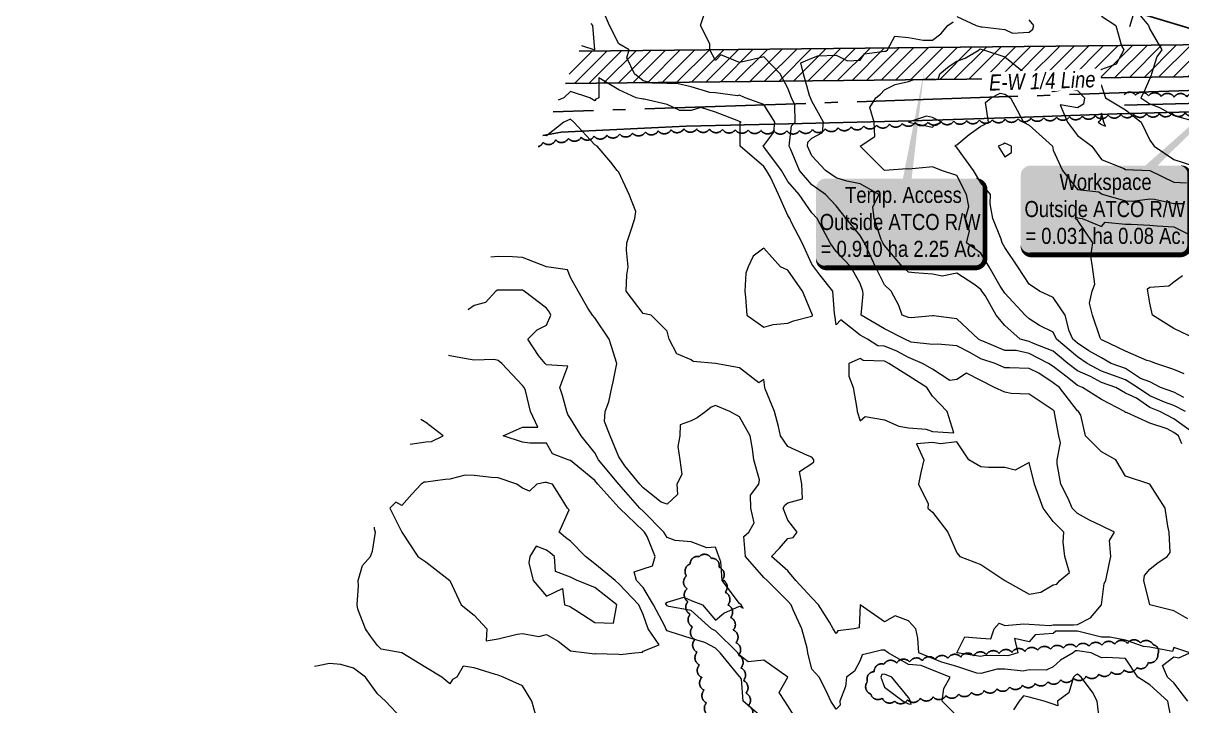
# Model space of a CAD drawing. Extents: x 634962 to 644935, y 5969185 to 5972988.
# Drawn here: x 643869.5 to 644229.5, y 5971328.7 to 5971540.8 of the extents above; entities that cross this region are included whole.
import ezdxf

# ---------------------------------------------------------------- set-up
doc = ezdxf.new("R2010")
doc.units = 0
doc.header["$LTSCALE"] = 5
doc.header["$PDSIZE"] = 0.5
doc.linetypes.add('0', pattern=[1, 1, 0])
doc.linetypes.add('foc-QUARTERLINE', pattern=[33, 25, -3, 2, -3])
doc.layers.get('Defpoints').update_dxf_attribs({"color": 9})
for name, color, linetype in [('AS-FENCE-DASH', 48, 'foc-FENCE-DASH'), ('C-RW', 13, 'Continuous'), ('L-QSEC', 8, 'foc-QUARTERLINE'), ('P-TEMP-ATCO PIPELINES-H_1', 71, 'Continuous'), ('P-TEMP-ATCO PIPELINES-T_1', 104, 'Continuous'), ('P-TEMP-ATCO PIPELINES_1', 104, 'Continuous'), ('P-TEMP-BLOCKS', 250, 'Continuous'), ('T-BUSH', 110, '0')]:
    doc.layers.add(name, color=color, linetype=linetype)
doc.layers.add('C-RW-T', color=13, linetype='Continuous', lineweight=9)
doc.layers.add('C-TOPO-MAJR', color=7, linetype='Continuous', lineweight=15, true_color=0xd3aa5f)
doc.layers.add('C-TOPO-MINR', color=7, linetype='Continuous', lineweight=13, true_color=0xe9d5af)
doc.styles.add('4.5', font='ARIALN.TTF', dxfattribs={"height": 4.5})
doc.styles.add('80', font='ARIALN.TTF', dxfattribs={"height": 10})
doc.styles.add('80L', font='ARIALN.TTF', dxfattribs={"height": 10})
doc.styles.add('foc-LtypeFont', font='ARIALN.TTF', dxfattribs={"height": 7.35})
doc.linetypes.add('foc-FENCE-DASH', pattern='A,0.5,-0.5,1,-0.5,1,-0.5,1,-0.5,1,-0.5,["X",foc-LtypeFont,S=0.2,R=0,X=-0.625,Y=-0.75],-0.5', length=7.5)
doc.dimstyles.new('Compass 2 500', dxfattribs={"dimscale": 2.5, "dimtxt": 4.5, "dimasz": 2, "dimexe": 0.2, "dimexo": 0.0625, "dimgap": 0.5, "dimtad": 0, "dimtih": 1, "dimtoh": 1, "dimzin": 0, "dimdsep": 46, "dimtxsty": '4.5', "dimcen": 0.1, "dimse1": 1, "dimse2": 1, "dimclrd": 256, "dimclrt": 256, "dimaunit": 1, "dimadec": 4, "dimazin": 0, "dimtfac": 0.06, "dimtofl": 0, "dimtmove": 0, "dimatfit": 1, "dimfxl": 0.2, "dimtolj": 1, "dimtzin": 0, "dimlwd": -1, "dimarcsym": 0})

# ---------------------------------------------------------------- blocks, each defined once
blk = doc.blocks.new('*D459')
at = {"layer": 'C-RW-T', "transparency": 16777216}
for p, q in [((644221.97, 5971568.59), (644224.95, 5971578.48)), ((644224.95, 5971578.48), (644229.95, 5971578.48)), ((644214.7, 5971544.43), (644213.26, 5971539.64))]:
    blk.add_line(p, q, dxfattribs=at)
for points in [[(644221.17, 5971568.83), (644222.77, 5971568.35), (644220.53, 5971563.8)], [(644213.91, 5971544.67), (644215.5, 5971544.19), (644216.14, 5971549.22)]]:
    blk.add_solid(points, dxfattribs=at)
at = {"layer": 'Defpoints', "color": 0, "transparency": 16777216}
for p in [(643873.88, 5971668.08), (643869.49, 5971653.49), (644220.53, 5971563.8)]:
    blk.add_point(p, dxfattribs=at)
at = {"layer": 'C-RW-T', "transparency": 16777216, "insert": (644247.66, 5971578.48), "char_height": 4.5, "attachment_point": 5, "style": '4.5', "bg_fill": 3, "box_fill_scale": 1.1, "bg_fill_color": 256, "bg_fill_true_color": 13158600, "bg_fill_transparency": 0}
blk.add_mtext('\\A1;ATCO\\P15.24 P/L R/W\\PPlan 3494 NY', dxfattribs=at)
blk = doc.blocks.new('*U669')
h = blk.add_hatch(color=255)
edge = h.paths.add_edge_path()
edge.add_line((-46.5, -28.5), (46.5, -28.5))
edge.add_arc((46.5, -22.5), 6, 270, 360)
edge.add_line((52.5, -22.5), (52.5, 21))
edge.add_arc((46.5, 21), 6, 0, 90)
edge.add_line((46.5, 27), (-46.5, 27))
edge.add_arc((-46.5, 21), 6, 90, 180)
edge.add_line((-52.5, 21), (-52.5, -22.5))
edge.add_arc((-46.5, -22.5), 6, 180, 270)
at = {"color": 104, "flags": 128}
blk.add_lwpolyline([(95.44, 89.45, 0, 7.5, 0), (0, 0, 0, 0, 0)], format="xyseb", dxfattribs=at)
blk.add_lwpolyline([(-46.5, -28.5, 3, 3, 0), (46.5, -28.5, 3, 3, 0.414214), (52.5, -22.5, 3, 3, 0), (52.5, 21, 3, 0, 0.414214), (46.5, 27, 0, 0, 0), (-46.5, 27, 0, 0, 0.414214), (-52.5, 21, 0, 0, 0), (-52.5, -22.5, 0, 3, 0.414214)], format="xyseb", close=True, dxfattribs=at)
at = {"color": 104, "style": '80'}
blk.add_attdef('ENTER_TEXT_001', (-26.85, -4.92), '', height=10, dxfattribs=at)
blk = doc.blocks.new('*U837')
h = blk.add_hatch(color=255)
edge = h.paths.add_edge_path()
edge.add_line((-46.5, -28.5), (46.5, -28.5))
edge.add_arc((46.5, -22.5), 6, 270, 360)
edge.add_line((52.5, -22.5), (52.5, 21))
edge.add_arc((46.5, 21), 6, 0, 90)
edge.add_line((46.5, 27), (-46.5, 27))
edge.add_arc((-46.5, 21), 6, 90, 180)
edge.add_line((-52.5, 21), (-52.5, -22.5))
edge.add_arc((-46.5, -22.5), 6, 180, 270)
at = {"color": 104, "flags": 128}
blk.add_lwpolyline([(14.73, 94.4, 0, 7.5, 0), (0, 0, 0, 0, 0)], format="xyseb", dxfattribs=at)
blk.add_lwpolyline([(-46.5, -28.5, 3, 3, 0), (46.5, -28.5, 3, 3, 0.414214), (52.5, -22.5, 3, 3, 0), (52.5, 21, 3, 0, 0.414214), (46.5, 27, 0, 0, 0), (-46.5, 27, 0, 0, 0.414214), (-52.5, 21, 0, 0, 0), (-52.5, -22.5, 0, 3, 0.414214)], format="xyseb", close=True, dxfattribs=at)
at = {"color": 104, "style": '80'}
blk.add_attdef('ENTER_TEXT_001', (-26.85, -4.92), '', height=10, dxfattribs=at)

msp = doc.modelspace()

# ---------------------------------------------------------------- hatches: boundary and pattern name
at = {"layer": 'P-TEMP-ATCO PIPELINES-H_1'}
h = msp.add_hatch(dxfattribs=at)
h.set_pattern_fill('ANSI31', color=256, scale=0.999744)
h.set_pattern_definition([(45, (-1201.1034, 5845.673), (-2.2444885755, 2.2444885755), [])])
h.paths.add_polyline_path([(644249.066, 5971524.299), (644239.748, 5971534.2), (644042.292, 5971532.144), (644037.975, 5971522.101)])

# ---------------------------------------------------------------- linework, layer by layer
at = {"layer": 'AS-FENCE-DASH', "ltscale": 0.5, "flags": 128}
for points in [[(644335.359, 5971518.173), (644323.684, 5971517.708), (644305.162, 5971518.514), (644289.184, 5971517.413), (644274.908, 5971517.039), (644267.641, 5971516.903), (644256.371, 5971516.509), (644244.168, 5971516.198), (644231.444, 5971515.876), (644211.673, 5971515.321)], [(644031.011, 5971505.903), (644036.617, 5971506.904), (644075.507, 5971508.853), (644107.276, 5971509.518), (644145.606, 5971510.488), (644177.78, 5971511.443), (644209.418, 5971512.675), (644240.169, 5971513.47), (644269.455, 5971514.388), (644275.423, 5971514.406), (644294.34, 5971515.006), (644310.213, 5971515.637)]]:
    msp.add_lwpolyline(points, dxfattribs=at)
at = {"layer": 'C-RW', "flags": 128}
msp.add_lwpolyline([(644068.698, 5971593.569), (644285.947, 5971528.218), (644289.919, 5971531.944), (644342.159, 5971476.434), (644360.315, 5971493.508), (644370.577, 5971482.575), (644341.514, 5971455.241), (644274.507, 5971526.441), (644066.711, 5971588.948)], dxfattribs=at)
at = {"layer": 'C-TOPO-MAJR', "lineweight": 15, "flags": 128}
for points, elevation in [([(644230.94, 5971551.18), (644227.062, 5971552.246), (644222.375, 5971555.058), (644219.563, 5971556.789), (644217.064, 5971557.558), (644212.065, 5971558.203), (644209.688, 5971557.436), (644207.827, 5971555.058), (644212.065, 5971549.324), (644213.065, 5971547.56), (644217.062, 5971542.564), (644219.135, 5971540.062), (644219.563, 5971538.908), (644223.313, 5971532.564), (644221.792, 5971530.335), (644220.1, 5971525.066), (644220.018, 5971524.611), (644219.563, 5971523.566), (644217.745, 5971519.386), (644216.837, 5971517.568), (644219.563, 5971515.75), (644222.563, 5971514.568), (644227.062, 5971512.162), (644234.56, 5971510.07)], 707.819), ([(644229.56, 5971410.096), (644228.532, 5971412.595), (644227.062, 5971413.651), (644224.92, 5971414.737), (644219.563, 5971416.556), (644212.324, 5971419.834), (644212.065, 5971419.843), (644211.739, 5971420.093), (644204.567, 5971423.842), (644198.676, 5971427.591), (644197.069, 5971428.263), (644193.856, 5971430.804), (644189.571, 5971434.089), (644188.071, 5971435.089), (644182.073, 5971438.127), (644178.074, 5971439.088), (644174.575, 5971439.145), (644167.702, 5971441.962), (644167.077, 5971442.163), (644166.351, 5971442.587), (644159.579, 5971448.95), (644152.34, 5971449.827), (644152.081, 5971449.858), (644145.415, 5971449.253), (644144.583, 5971449.336), (644142.584, 5971450.085), (644141.584, 5971453.084), (644139.227, 5971457.583), (644137.085, 5971459.458), (644134.33, 5971465.082), (644132.086, 5971470.08), (644130.885, 5971472.58), (644129.587, 5971474.829), (644125.213, 5971480.078), (644122.088, 5971484.095), (644118.839, 5971487.576), (644114.59, 5971490.611), (644110.685, 5971495.074), (644107.896, 5971501.768), (644107.517, 5971502.572), (644108.236, 5971508.926), (644109.42, 5971510.07), (644109.235, 5971515.426), (644108.269, 5971517.568), (644107.092, 5971520.568), (644104.725, 5971525.066), (644099.594, 5971530.335), (644095.356, 5971529.304), (644092.096, 5971528.618), (644086.228, 5971530.934), (644084.598, 5971529.156), (644082.894, 5971532.564), (644082.813, 5971534.349), (644079.956, 5971540.062), (644081.117, 5971543.544)], 707.819), ([(644234.024, 5971442.587), (644227.062, 5971445.949), (644220.397, 5971450.085), (644219.563, 5971453.834), (644218.986, 5971457.583), (644218.849, 5971458.298), (644219.563, 5971458.738), (644225.453, 5971459.192), (644227.062, 5971460.397), (644229.738, 5971462.405)], 705.819), ([(644110.955, 5971322.618), (644107.092, 5971328.688), (644106.184, 5971330.116), (644104.367, 5971332.842), (644107.092, 5971337.614), (644099.594, 5971342.862), (644094.822, 5971342.387), (644092.096, 5971344.446), (644091.551, 5971345.112), (644084.598, 5971351.941), (644083.389, 5971352.61), (644077.1, 5971358.344), (644070.138, 5971359.572), (644069.602, 5971359.724), (644069.399, 5971360.108), (644069.084, 5971360.626), (644069.602, 5971360.859), (644074.792, 5971362.416), (644077.1, 5971361.413), (644080.628, 5971360.108), (644084.598, 5971355.287), (644087.194, 5971357.512), (644092.096, 5971359.691), (644093.168, 5971359.036), (644092.565, 5971360.108), (644092.096, 5971360.503), (644086.698, 5971367.607), (644086.228, 5971373.475), (644085.701, 5971375.105), (644084.598, 5971377.988), (644081.921, 5971377.782), (644077.1, 5971379.668), (644072.101, 5971380.103), (644069.602, 5971381.012), (644068.552, 5971382.603), (644062.104, 5971389.183), (644061.147, 5971390.101), (644054.606, 5971397.599), (644048.274, 5971405.097), (644047.108, 5971407.284), (644042.859, 5971412.595), (644039.61, 5971418.011), (644038.695, 5971419.179), (644038.401, 5971420.093), (644037.11, 5971425.092), (644036.248, 5971427.591), (644038.776, 5971434.255), (644032.112, 5971434.648), (644031.717, 5971435.089), (644029.612, 5971437.589), (644026.281, 5971442.587), (644029.195, 5971445.504), (644032.112, 5971446.962), (644033.5, 5971450.085), (644033.049, 5971451.023), (644032.112, 5971452.29), (644025.191, 5971457.583), (644024.613, 5971457.818), (644024.371, 5971457.826), (644017.115, 5971457.826), (644016.881, 5971457.818), (644016.365, 5971457.583), (644013.17, 5971454.031), (644009.617, 5971453.084), (644007.887, 5971451.816), (644007.714, 5971451.707)], 709.818)]:
    msp.add_lwpolyline(points, dxfattribs=dict(at, elevation=elevation))
at = {"layer": 'C-TOPO-MAJR', "lineweight": 15, "elevation": 709.818, "flags": 128}
msp.add_lwpolyline([(644145.208, 5971330.116), (644144.583, 5971331.271), (644139.428, 5971337.614), (644137.085, 5971338.551), (644136.32, 5971338.379), (644136.043, 5971337.614), (644137.085, 5971334.491), (644142.915, 5971330.116), (644144.583, 5971329.282), (644145.465, 5971329.233), (644145.208, 5971330.116)], close=True, dxfattribs=at)
at = {"layer": 'C-TOPO-MINR', "lineweight": 13, "flags": 128}
for points, elevation in [([(644231.403, 5971355.767), (644227.062, 5971358.234), (644219.565, 5971360.108), (644219.563, 5971360.111), (644217.689, 5971367.607), (644217.973, 5971369.197), (644219.563, 5971371.106), (644221.785, 5971372.883), (644225.016, 5971375.105), (644225.877, 5971376.289), (644225.561, 5971382.603), (644225.187, 5971384.478), (644224.3, 5971390.101), (644219.566, 5971397.596), (644219.565, 5971397.599), (644219.563, 5971397.6), (644219.554, 5971397.608), (644212.065, 5971400.094), (644209.066, 5971405.097), (644204.567, 5971407.597), (644199.569, 5971412.595), (644198.138, 5971419.024), (644197.463, 5971420.093), (644197.069, 5971420.307), (644191.527, 5971427.591), (644189.571, 5971429.091), (644185.072, 5971432.09), (644182.073, 5971433.511), (644175.993, 5971433.671), (644174.575, 5971433.708), (644171.488, 5971435.089), (644167.077, 5971436.504), (644163.668, 5971438.498), (644159.579, 5971440.543), (644153.58, 5971441.088), (644152.081, 5971441.009), (644145.465, 5971441.705), (644144.583, 5971442.07), (644144.249, 5971442.254), (644143.429, 5971442.587), (644137.085, 5971445.822), (644129.836, 5971450.085), (644130.495, 5971456.675), (644130.376, 5971457.583), (644129.587, 5971459.891), (644126.652, 5971465.082), (644122.088, 5971469.853), (644120.214, 5971472.58), (644118.089, 5971476.579), (644116.23, 5971480.078), (644114.59, 5971481.827), (644110.579, 5971487.576), (644107.092, 5971491.628), (644105.131, 5971495.074), (644099.594, 5971502.419), (644099.416, 5971502.572), (644099.416, 5971502.75), (644099.594, 5971502.839), (644102.758, 5971506.907), (644103.085, 5971510.07), (644099.594, 5971515.541), (644093.826, 5971517.568), (644092.096, 5971518.468), (644091.488, 5971518.176), (644084.598, 5971519.137), (644082.868, 5971519.298), (644077.1, 5971521.049), (644072.567, 5971522.101), (644069.602, 5971522.101), (644064.961, 5971522.209), (644062.104, 5971522.845), (644059.496, 5971525.066), (644057.105, 5971530.065), (644057.762, 5971532.564), (644054.606, 5971534.382), (644051.677, 5971540.062), (644049.54, 5971545.128)], 708.218), ([(644159.579, 5971542.919), (644165.577, 5971540.062), (644167.077, 5971539.714), (644167.518, 5971539.621), (644174.575, 5971538.879), (644176.942, 5971537.696), (644182.073, 5971537.979), (644183.176, 5971538.959), (644183.573, 5971540.062), (644182.073, 5971541.848)], 707.419), ([(644204.567, 5971542.946), (644208.978, 5971540.062), (644210.816, 5971533.814), (644211.466, 5971532.564), (644209.106, 5971528.026), (644204.567, 5971526.406), (644203.606, 5971526.028), (644201.441, 5971525.066), (644204.567, 5971521.317), (644205.777, 5971517.568), (644212.065, 5971513.89), (644216.885, 5971510.07), (644219.563, 5971504.447), (644220.952, 5971502.572), (644227.062, 5971498.448), (644233.171, 5971496.463)], 707.419), ([(644043.022, 5971533.842), (644047.107, 5971532.565), (644046.481, 5971540.062), (644045.982, 5971540.728)], 708.618), ([(644234.413, 5971412.595), (644227.062, 5971417.875), (644222.688, 5971420.093), (644219.563, 5971421.432), (644215.398, 5971424.258), (644212.065, 5971425.827), (644209.066, 5971427.591), (644204.567, 5971429.161), (644201.106, 5971431.052), (644197.069, 5971432.739), (644194.098, 5971435.089), (644189.571, 5971438.838), (644183.418, 5971441.242), (644182.073, 5971441.923), (644179.311, 5971442.587), (644174.575, 5971446.872), (644171.876, 5971450.085), (644168.44, 5971456.22), (644167.41, 5971457.583), (644167.077, 5971458.083), (644164.935, 5971459.725), (644159.579, 5971463.108), (644155.015, 5971462.148), (644152.081, 5971462.832), (644146.457, 5971463.208), (644144.583, 5971463.442), (644142.773, 5971465.082), (644137.085, 5971471.68), (644136.652, 5971472.58), (644136.062, 5971473.602), (644133.904, 5971480.078), (644133.465, 5971483.697), (644135.506, 5971487.576), (644129.587, 5971490.884), (644125.421, 5971491.741), (644122.088, 5971492.766), (644118.756, 5971495.074), (644114.59, 5971499.573), (644113.176, 5971502.572), (644113.32, 5971503.843), (644114.59, 5971505.071), (644117.85, 5971506.81), (644118.161, 5971510.07), (644114.59, 5971516.59), (644114.149, 5971517.568), (644113.865, 5971518.294), (644111.975, 5971525.066), (644111.183, 5971528.474), (644114.59, 5971529.956), (644116.465, 5971530.69), (644122.088, 5971530.872), (644125.588, 5971529.065), (644129.587, 5971529.351), (644130.909, 5971531.242), (644137.085, 5971532.064), (644137.513, 5971532.136), (644138.022, 5971532.564), (644140.384, 5971536.763), (644144.583, 5971536.313), (644149.147, 5971535.498), (644152.081, 5971535.498), (644154.641, 5971537.502), (644156.853, 5971540.062), (644158.447, 5971541.194)], 707.419), ([(644230.715, 5971420.093), (644227.062, 5971422.045), (644224.094, 5971423.061), (644219.563, 5971425.002), (644215.748, 5971427.591), (644212.065, 5971430.032), (644208.317, 5971431.34), (644204.567, 5971432.648), (644200.1, 5971435.089), (644197.069, 5971437.125), (644190.588, 5971442.587), (644189.571, 5971444.81), (644185.285, 5971446.873), (644182.073, 5971448.932), (644180.857, 5971450.085), (644174.575, 5971456.922), (644174.075, 5971457.583), (644173.075, 5971459.084), (644169.648, 5971465.082), (644167.077, 5971469.366), (644162.578, 5971472.58), (644163.525, 5971476.132), (644162.257, 5971480.078), (644163.328, 5971483.826), (644162.646, 5971487.576), (644159.579, 5971493.445), (644154.892, 5971495.074), (644152.081, 5971496.145), (644151.103, 5971496.051), (644144.583, 5971495.432), (644144.141, 5971495.516), (644137.085, 5971495.074), (644129.587, 5971502.572), (644134.085, 5971505.571), (644133.976, 5971510.07), (644132.532, 5971514.622), (644134.439, 5971517.568), (644135.901, 5971518.752), (644137.085, 5971520.067), (644140.417, 5971521.734), (644144.583, 5971522.68), (644146.393, 5971523.256), (644152.081, 5971523.459), (644153.811, 5971523.336), (644154.33, 5971525.066), (644157.246, 5971527.399), (644159.579, 5971528.954), (644162.214, 5971529.929), (644166.542, 5971532.564), (644166.85, 5971532.791), (644167.077, 5971532.739), (644167.91, 5971532.564), (644174.575, 5971530.342), (644181.051, 5971525.066), (644182.073, 5971524.317), (644183.946, 5971523.193), (644189.571, 5971519.553), (644194.257, 5971520.38), (644197.069, 5971519.911), (644199.319, 5971517.568), (644199.008, 5971515.629), (644197.069, 5971514.528), (644191.748, 5971515.391), (644194.015, 5971510.07), (644197.069, 5971505.946), (644201.568, 5971502.572), (644204.567, 5971498.482), (644211.489, 5971495.65), (644212.065, 5971495.362), (644219.554, 5971495.074), (644219.563, 5971495.074), (644219.564, 5971495.073), (644227.062, 5971491.409), (644230.989, 5971491.146)], 707.019), ([(644231.366, 5971330.116), (644227.062, 5971335.786), (644225.035, 5971337.614), (644223.491, 5971341.185), (644227.062, 5971343.862), (644228.561, 5971343.613), (644232.057, 5971345.112), (644227.062, 5971346.779), (644226.656, 5971345.518), (644219.563, 5971346.905), (644217.6, 5971347.076), (644212.065, 5971349.141), (644207.158, 5971350.02), (644204.567, 5971350.066), (644197.962, 5971351.718), (644197.069, 5971351.845), (644190.336, 5971351.845), (644189.571, 5971351.169), (644183.948, 5971350.736), (644182.073, 5971348.572), (644177.574, 5971349.611), (644178.613, 5971345.112), (644175.422, 5971344.266), (644174.575, 5971344.362), (644167.922, 5971344.267), (644167.077, 5971344.041), (644159.579, 5971345.112), (644159.579, 5971345.112), (644159.578, 5971345.112), (644159.578, 5971345.113), (644159.579, 5971345.115), (644162.079, 5971350.111), (644167.077, 5971349.728), (644170.2, 5971349.488), (644171.242, 5971352.61), (644172.811, 5971354.374), (644174.575, 5971353.61), (644180.482, 5971354.201), (644182.073, 5971354.029), (644188.5, 5971353.682), (644189.571, 5971353.82), (644195.86, 5971353.82), (644197.069, 5971353.949), (644201.175, 5971356.002), (644204.567, 5971360.108), (644204.567, 5971360.109), (644204.567, 5971360.111), (644205.425, 5971366.749), (644205.872, 5971367.607), (644206.978, 5971372.694), (644207.501, 5971375.105), (644207.066, 5971380.104), (644208.604, 5971382.603), (644204.567, 5971384.621), (644200.819, 5971386.351), (644197.069, 5971388.46), (644195.429, 5971390.101), (644194.306, 5971392.864), (644191.878, 5971397.599), (644190.742, 5971403.926), (644190.78, 5971405.097), (644191.8, 5971410.366), (644191.289, 5971412.595), (644189.956, 5971419.708), (644189.937, 5971420.093), (644189.571, 5971420.593), (644188.321, 5971421.343), (644182.073, 5971425.565), (644176.449, 5971425.717), (644174.575, 5971426.124), (644171.362, 5971427.591), (644167.077, 5971429.733), (644162.579, 5971432.089), (644159.579, 5971430.091), (644157.435, 5971429.735), (644152.081, 5971433.304), (644148.957, 5971435.089), (644144.583, 5971436.899), (644140.917, 5971438.922), (644137.085, 5971440.478), (644135.04, 5971440.542), (644131.894, 5971442.587), (644129.587, 5971443.864), (644123.586, 5971448.588), (644122.088, 5971447.09), (644121.74, 5971450.085), (644121.572, 5971450.602), (644121.121, 5971457.583), (644117.091, 5971462.581), (644115.126, 5971465.082), (644114.59, 5971465.915), (644111.591, 5971472.58), (644108.277, 5971478.893), (644107.717, 5971480.078), (644107.092, 5971481.056), (644104.152, 5971487.576), (644101.736, 5971492.932), (644100.517, 5971495.074), (644099.594, 5971496.298), (644092.275, 5971502.572), (644092.275, 5971509.892), (644092.632, 5971510.07), (644092.096, 5971510.267), (644091.862, 5971510.304), (644084.598, 5971513.183), (644080.016, 5971514.652), (644077.1, 5971513.68), (644073.49, 5971513.68), (644069.602, 5971515.509), (644062.488, 5971517.184), (644062.104, 5971517.163), (644059.963, 5971517.568), (644054.606, 5971520.067), (644048.36, 5971523.814), (644048.36, 5971517.568), (644047.465, 5971517.21), (644047.108, 5971516.629), (644045.606, 5971517.568), (644039.61, 5971519.569), (644037.466, 5971517.568), (644035.746, 5971516.917)], 708.618), ([(644230.149, 5971424.503), (644227.062, 5971426.153), (644222.862, 5971427.591), (644219.563, 5971429.309), (644216.72, 5971430.435), (644212.065, 5971433.52), (644207.566, 5971435.089), (644204.567, 5971436.787), (644200.655, 5971439.001), (644197.069, 5971441.409), (644195.671, 5971442.587), (644194.492, 5971445.165), (644193.233, 5971450.085), (644189.571, 5971455.515), (644185.285, 5971457.583), (644182.073, 5971459.726), (644178.558, 5971465.082), (644174.575, 5971471.152), (644173.718, 5971472.58), (644173.422, 5971473.733), (644170.826, 5971480.078), (644169.993, 5971484.66), (644170.076, 5971487.576), (644167.077, 5971491.196), (644164.828, 5971495.074), (644159.579, 5971502.167), (644158.955, 5971502.572), (644159.26, 5971502.891), (644159.579, 5971503.012), (644163.449, 5971506.2), (644167.077, 5971508.821), (644167.976, 5971509.17), (644169.444, 5971510.07), (644168.483, 5971516.162), (644170.292, 5971517.568), (644173.076, 5971519.067), (644174.575, 5971518.767), (644176.339, 5971517.568), (644178.322, 5971513.821), (644180.308, 5971510.07), (644182.073, 5971509.161), (644189.321, 5971502.572), (644189.571, 5971501.323), (644192.455, 5971495.074), (644197.069, 5971489.074), (644203.733, 5971488.41), (644204.567, 5971487.818), (644205.145, 5971487.576), (644212.065, 5971485.577), (644214.158, 5971485.484), (644219.563, 5971486.195), (644221.021, 5971486.118), (644227.062, 5971484.805), (644229.894, 5971484.743)], 706.619), ([(644226.544, 5971323.135), (644225.187, 5971330.116), (644219.563, 5971335.177), (644215.815, 5971337.614), (644212.065, 5971343.347), (644205.974, 5971343.706), (644204.567, 5971343.612), (644201.352, 5971345.112), (644197.069, 5971345.724), (644196.457, 5971345.724), (644195.765, 5971345.112), (644191.797, 5971342.886), (644189.571, 5971340.796), (644187.384, 5971339.801), (644182.073, 5971339.909), (644180.259, 5971339.428), (644174.575, 5971340.078), (644172.146, 5971340.043), (644167.077, 5971338.686), (644165.827, 5971338.864), (644159.579, 5971340.888), (644154.93, 5971342.263), (644152.081, 5971343.396), (644147.764, 5971345.112), (644147.485, 5971349.708), (644146.832, 5971352.61), (644144.583, 5971355.11), (644140.493, 5971356.7), (644137.085, 5971354.752), (644129.587, 5971360.108), (644129.587, 5971360.113), (644129.586, 5971360.109), (644129.586, 5971360.108), (644129.245, 5971352.952), (644127.71, 5971352.61), (644122.666, 5971352.033), (644122.088, 5971351.11), (644121.188, 5971352.61), (644120.043, 5971354.656), (644116.659, 5971360.108), (644114.59, 5971362.251), (644109.591, 5971367.607), (644107.092, 5971370.605), (644101.98, 5971375.105), (644104.536, 5971377.661), (644107.092, 5971380.728), (644108.722, 5971380.973), (644109.976, 5971382.603), (644107.092, 5971386.353), (644105.651, 5971390.101), (644106.178, 5971391.015), (644107.092, 5971391.804), (644111.645, 5971393.046), (644111.488, 5971397.599), (644110.679, 5971401.511), (644114.59, 5971404.027), (644115.214, 5971404.473), (644115.214, 5971405.097), (644114.59, 5971405.929), (644113.229, 5971406.458), (644107.092, 5971409.221), (644104.842, 5971412.595), (644104.158, 5971415.529), (644102.981, 5971420.093), (644100.012, 5971427.174), (644099.952, 5971427.591), (644099.594, 5971430.094), (644098.093, 5971429.093), (644092.096, 5971433.725), (644084.6, 5971435.089), (644084.599, 5971435.09), (644084.598, 5971435.09), (644077.699, 5971435.688), (644077.1, 5971436.159), (644072.602, 5971438.089), (644070.18, 5971442.587), (644069.602, 5971445.09), (644064.606, 5971450.085), (644062.104, 5971450.586), (644056.855, 5971457.583), (644057.106, 5971462.582), (644057.523, 5971465.082), (644056.949, 5971470.236), (644057.105, 5971472.58), (644058.354, 5971476.329), (644059.605, 5971480.078), (644059.899, 5971482.282), (644057.819, 5971487.576), (644054.606, 5971494.497), (644054.07, 5971495.074), (644052.104, 5971497.575), (644047.857, 5971502.572), (644047.108, 5971503), (644040.596, 5971510.07), (644039.61, 5971510.984), (644037.527, 5971510.07), (644032.112, 5971505.832), (644031.002, 5971505.88)], 709.018), ([(644230.275, 5971431.876), (644227.062, 5971433.161), (644221.438, 5971435.089), (644219.563, 5971435.792), (644218.626, 5971436.026), (644212.065, 5971438.925), (644204.893, 5971442.262), (644204.567, 5971442.446), (644204.318, 5971442.587), (644204.173, 5971442.981), (644201.723, 5971450.085), (644200.818, 5971453.835), (644201.652, 5971457.583), (644202.468, 5971459.682), (644201.723, 5971465.082), (644201.268, 5971468.381), (644201.841, 5971472.58), (644197.069, 5971479.578), (644196.389, 5971480.078), (644196.653, 5971480.494), (644197.069, 5971480.27), (644198.567, 5971480.078), (644204.567, 5971477.578), (644205.678, 5971478.967), (644212.065, 5971478.329), (644213.758, 5971478.385), (644219.563, 5971478.033), (644221.813, 5971477.828), (644227.062, 5971477.5), (644232.216, 5971474.923)], 706.219), ([(644159.579, 5971325.618), (644155.08, 5971330.116), (644155.61, 5971334.085), (644157.534, 5971337.614), (644152.081, 5971339.783), (644148.481, 5971341.214), (644144.583, 5971341.568), (644138.295, 5971345.112), (644137.085, 5971346.027), (644136.232, 5971345.965), (644132.918, 5971345.112), (644130.199, 5971344.5), (644129.587, 5971342.805), (644127.763, 5971339.438), (644125.368, 5971337.614), (644125.003, 5971334.699), (644123.241, 5971330.116), (644123.337, 5971328.867), (644122.088, 5971327.619), (644120.423, 5971330.116), (644119.091, 5971333.114), (644116.841, 5971337.614), (644114.59, 5971340.113), (644113.34, 5971345.112), (644113.139, 5971346.564), (644111.451, 5971352.61), (644108.723, 5971358.478), (644108.106, 5971360.108), (644107.092, 5971361.18), (644100.666, 5971367.607), (644099.594, 5971368.594), (644093.971, 5971375.105), (644093.408, 5971381.291), (644095.011, 5971382.603), (644096.649, 5971385.548), (644095.637, 5971390.101), (644095.524, 5971394.171), (644098.095, 5971397.599), (644098.29, 5971398.903), (644096.548, 5971405.097), (644096.113, 5971408.579), (644095.404, 5971412.595), (644092.096, 5971418.514), (644089.096, 5971420.093), (644084.598, 5971422.048), (644083.235, 5971421.456), (644081.599, 5971420.093), (644078.974, 5971418.219), (644077.1, 5971417.282), (644073.692, 5971416.003), (644073.585, 5971412.595), (644072.956, 5971409.241), (644073.521, 5971405.097), (644074.14, 5971400.559), (644072.601, 5971397.599), (644072.862, 5971394.339), (644069.602, 5971391.35), (644067.728, 5971391.974), (644062.104, 5971396.474), (644061.126, 5971397.599), (644056.479, 5971403.223), (644055.182, 5971405.097), (644054.606, 5971406.096), (644051.898, 5971412.595), (644050.175, 5971417.026), (644050.321, 5971420.093), (644051.503, 5971423.196), (644052.42, 5971427.591), (644052.857, 5971429.34), (644054.006, 5971435.089), (644052.334, 5971440.315), (644051.607, 5971442.587), (644047.108, 5971449.204), (644046.359, 5971450.085), (644044.967, 5971452.226), (644041.953, 5971457.583), (644039.61, 5971461.75), (644038.672, 5971464.144), (644032.112, 5971465.081), (644032.109, 5971465.082), (644024.613, 5971468.016), (644021.546, 5971468.149), (644017.115, 5971468.341), (644014.777, 5971468.139)], 709.418), ([(644099.594, 5971324.617), (644093.249, 5971330.116), (644092.719, 5971336.991), (644092.316, 5971337.614), (644092.096, 5971337.78), (644086.098, 5971345.112), (644084.598, 5971346.585), (644081.299, 5971348.412), (644077.1, 5971349.611), (644070.539, 5971351.673), (644069.602, 5971352.002), (644069.193, 5971352.61), (644068.959, 5971353.253), (644065.346, 5971360.108), (644062.104, 5971365.441), (644060.03, 5971367.607), (644059.396, 5971370.314), (644062.104, 5971371.217), (644065.019, 5971372.189), (644065.853, 5971375.105), (644063.427, 5971381.28), (644062.554, 5971382.603), (644062.104, 5971383.062), (644054.765, 5971390.101), (644054.606, 5971390.283), (644048.086, 5971397.599), (644047.108, 5971398.753), (644040.679, 5971404.027), (644039.61, 5971404.883), (644039.435, 5971404.923), (644038.861, 5971405.097), (644033.986, 5971406.971), (644032.112, 5971410.287), (644026.921, 5971410.287), (644024.613, 5971410.595), (644018.611, 5971412.595), (644022.739, 5971414.47), (644024.613, 5971415.323), (644029.384, 5971415.323), (644027.112, 5971420.093), (644025.55, 5971426.655), (644025.19, 5971427.591), (644024.613, 5971428.215), (644018.269, 5971435.089), (644017.115, 5971435.946), (644015.866, 5971436.339), (644009.617, 5971436.067), (644008.368, 5971436.339), (644002.119, 5971437.474), (644001.624, 5971437.542)], 710.218), ([(643989.782, 5971409.995), (643994.621, 5971410.72), (643996.407, 5971410.809), (643999.979, 5971412.595), (643994.621, 5971416.761), (643993.063, 5971417.627)], 710.218), ([(644028.65, 5971326.079), (644027.529, 5971330.116), (644024.613, 5971334.888), (644018.615, 5971337.614), (644017.115, 5971338.239), (644016.283, 5971338.447), (644009.617, 5971340.497), (644006.21, 5971341.021), (644004.26, 5971337.614), (644002.868, 5971336.865), (644002.119, 5971335.473), (643999.623, 5971337.614), (643994.621, 5971340.614), (643987.125, 5971345.11), (643987.123, 5971345.112), (643987.121, 5971345.112), (643980.779, 5971346.267), (643979.625, 5971347.421), (643977.376, 5971350.361), (643975.877, 5971352.61), (643973.491, 5971358.745), (643973.281, 5971360.108), (643973.734, 5971365.999), (643973.627, 5971367.607), (643974.889, 5971372.342), (643977.376, 5971375.105), (643978.019, 5971376.711), (643978.999, 5971382.603), (643978.686, 5971383.542), (643978.686, 5971384.183)], 710.618), ([(643987.123, 5971324.76), (643982.124, 5971330.116), (643979.625, 5971332.46), (643975.876, 5971337.614), (643972.127, 5971340.364), (643968.2, 5971341.541), (643964.629, 5971341.852), (643961.147, 5971341.096), (643960.062, 5971340.86)], 711.018), ([(644204.069, 5971323.117), (644203.244, 5971330.116), (644201.757, 5971332.927), (644198.206, 5971337.614), (644197.069, 5971338.529), (644196.483, 5971338.2), (644195.859, 5971337.614), (644194.445, 5971332.741), (644190.894, 5971330.116), (644190.977, 5971328.71), (644189.571, 5971329.179), (644186.761, 5971330.116), (644182.073, 5971331.366), (644180.368, 5971331.821), (644178.947, 5971330.116), (644177.199, 5971327.492)], 709.418)]:
    msp.add_lwpolyline(points, dxfattribs=dict(at, elevation=elevation))
for points, elevation in [([(644152.878, 5971509.272), (644154.965, 5971510.07), (644152.081, 5971511.458), (644150.206, 5971511.944), (644144.583, 5971510.071), (644144.581, 5971510.072), (644144.582, 5971510.07), (644144.583, 5971510.07), (644144.583, 5971510.07), (644152.081, 5971508.44), (644152.878, 5971509.272)], 707.019), ([(644205.317, 5971510.07), (644204.567, 5971512.882), (644204.179, 5971510.458), (644203.496, 5971510.07), (644204.567, 5971509.344), (644205.817, 5971508.82), (644205.317, 5971510.07)], 707.419), ([(644176.575, 5971500.572), (644176.575, 5971502.572), (644174.575, 5971503.54), (644173.975, 5971503.172), (644172.432, 5971502.572), (644174.575, 5971499.239), (644176.575, 5971500.572)], 706.219), ([(644114.765, 5971450.085), (644114.59, 5971450.622), (644111.637, 5971457.583), (644107.092, 5971464.103), (644104.842, 5971465.082), (644099.594, 5971470.913), (644096.314, 5971468.362), (644094.823, 5971465.082), (644094.097, 5971463.081), (644093.704, 5971457.583), (644093.972, 5971455.708), (644094.405, 5971450.085), (644099.594, 5971446.337), (644102.528, 5971447.152), (644107.092, 5971447.586), (644108.842, 5971448.336), (644114.59, 5971449.772), (644114.788, 5971449.888), (644114.765, 5971450.085)], 709.018), ([(644156.645, 5971420.093), (644152.081, 5971424.865), (644150.263, 5971427.591), (644144.583, 5971431.267), (644138.491, 5971435.089), (644137.585, 5971435.589), (644137.085, 5971435.792), (644130.496, 5971435.998), (644129.587, 5971436.589), (644126.058, 5971435.089), (644126.058, 5971431.12), (644127.364, 5971427.591), (644128.565, 5971421.115), (644128.65, 5971420.093), (644129.587, 5971417.282), (644131.086, 5971418.594), (644137.085, 5971417.593), (644141.583, 5971415.595), (644144.583, 5971415.095), (644150.036, 5971414.64), (644152.081, 5971413.919), (644158.641, 5971413.532), (644156.645, 5971420.093)], 709.018), ([(644192.674, 5971379.5), (644192.904, 5971382.603), (644189.571, 5971385.935), (644186.447, 5971390.101), (644184.682, 5971394.99), (644183.74, 5971397.599), (644182.073, 5971404.264), (644177.787, 5971401.885), (644174.575, 5971402.73), (644169.444, 5971402.73), (644167.077, 5971402.955), (644163.329, 5971405.097), (644159.579, 5971410.72), (644154.581, 5971410.095), (644152.081, 5971410.55), (644147.083, 5971410.095), (644149.354, 5971405.097), (644148.47, 5971401.209), (644147.65, 5971397.599), (644150.719, 5971391.462), (644150.583, 5971390.101), (644152.081, 5971388.853), (644156.767, 5971382.603), (644159.579, 5971376.175), (644160.516, 5971375.105), (644167.077, 5971372.605), (644174.574, 5971367.607), (644174.575, 5971367.606), (644174.576, 5971367.606), (644182.073, 5971363.369), (644185.683, 5971363.996), (644189.571, 5971366.284), (644190.695, 5971366.482), (644191.615, 5971367.607), (644194.57, 5971370.106), (644193.207, 5971375.105), (644192.674, 5971379.5)], 709.018), ([(644063.74, 5971352.61), (644062.104, 5971357.108), (644060.799, 5971360.108), (644054.606, 5971366.584), (644053.422, 5971367.607), (644047.108, 5971372.822), (644044.192, 5971375.105), (644039.61, 5971379.818), (644038.037, 5971381.03), (644035.999, 5971382.603), (644039.109, 5971389.6), (644038.67, 5971390.101), (644036.149, 5971394.138), (644033.986, 5971397.599), (644032.46, 5971397.948), (644032.112, 5971398.053), (644031.628, 5971398.083), (644029.11, 5971397.599), (644026.862, 5971395.35), (644024.613, 5971396.276), (644022.884, 5971397.599), (644017.115, 5971399.522), (644015.032, 5971399.682), (644009.617, 5971400.223), (644006.855, 5971400.361), (644002.119, 5971399.098), (644000.668, 5971399.05), (643994.621, 5971398.154), (643994.085, 5971398.135), (643993.122, 5971397.599), (643990.281, 5971394.441), (643987.123, 5971390.933), (643985.248, 5971391.976), (643983.379, 5971390.101), (643987.123, 5971382.612), (643987.124, 5971382.603), (643987.128, 5971382.598), (643992.121, 5971375.105), (643994.621, 5971373.438), (644002.115, 5971367.611), (644002.119, 5971367.607), (644002.12, 5971367.607), (644002.121, 5971367.605), (644005.58, 5971360.108), (644009.617, 5971356.828), (644013.586, 5971352.61), (644013.367, 5971348.862), (644017.115, 5971349.453), (644023.006, 5971351.003), (644024.613, 5971351.204), (644029.744, 5971350.243), (644032.112, 5971350.811), (644035.765, 5971348.765), (644039.61, 5971345.793), (644044.606, 5971345.112), (644047.108, 5971344.892), (644047.316, 5971344.904), (644054.606, 5971344.707), (644055.034, 5971344.684), (644059.601, 5971345.112), (644061.889, 5971345.327), (644062.104, 5971345.69), (644067.102, 5971347.612), (644063.74, 5971352.61)], 710.618), ([(644052.876, 5971354.34), (644053.924, 5971360.108), (644047.108, 5971365.464), (644041.653, 5971367.607), (644039.61, 5971368.677), (644034.956, 5971370.451), (644034.611, 5971375.105), (644033.2, 5971376.193), (644032.112, 5971377.032), (644028.898, 5971378.318), (644026.922, 5971375.105), (644026.614, 5971373.104), (644027.988, 5971367.607), (644032.112, 5971362.754), (644037.111, 5971365.108), (644037.737, 5971360.108), (644039.194, 5971359.693), (644039.61, 5971359.428), (644041.274, 5971358.444), (644047.108, 5971354.554), (644052.876, 5971354.34)], 711.018)]:
    msp.add_lwpolyline(points, close=True, dxfattribs=dict(at, elevation=elevation))
at = {"layer": 'L-QSEC', "ltscale": 0.4}
msp.add_line((644310.53, 5971522.466), (644034.176, 5971513.265), dxfattribs=at)
at = {"layer": 'P-TEMP-ATCO PIPELINES_1', "flags": 128}
msp.add_lwpolyline([(644037.975, 5971522.101), (644249.066, 5971524.299), (644239.748, 5971534.2), (644042.292, 5971532.144)], dxfattribs=at)
at = {"layer": 'T-BUSH', "flags": 128}
for points in [[(644121.459, 5971146.411, -0.5205671), (644120.084, 5971150.166, -0.5205671), (644118.708, 5971153.921, -0.5205671), (644117.333, 5971157.676, -0.5205671), (644115.957, 5971161.431, -0.5205671), (644114.582, 5971165.186, -0.5205671), (644114.075, 5971169.142, -0.5205671), (644113.661, 5971173.119, -0.5205671), (644113.248, 5971177.097, -0.5205671), (644112.834, 5971181.074, -0.5205671), (644112.42, 5971185.052, -0.5205671), (644112.006, 5971189.029, -0.5205671), (644111.592, 5971193.007, -0.5205671), (644111.067, 5971196.971, -0.5205671), (644110.516, 5971200.932, -0.5205671), (644109.965, 5971204.892, -0.5205671), (644109.413, 5971208.853, -0.5205671), (644108.862, 5971212.814, -0.5205671), (644108.311, 5971216.775, -0.5205671), (644107.759, 5971220.736, -0.5205671), (644107.059, 5971224.667, -0.5205671), (644106.078, 5971228.544, -0.5205671), (644105.098, 5971232.421, -0.5205671), (644104.118, 5971236.298, -0.5205671), (644103.137, 5971240.175, -0.5205671), (644102.157, 5971244.052, -0.5205671), (644101.176, 5971247.929, -0.5205671), (644100.196, 5971251.806, -0.5205671), (644099.186, 5971255.675, -0.5205671), (644098.152, 5971259.538, -0.5205671), (644097.119, 5971263.401, -0.5205671), (644096.086, 5971267.264, -0.5205671), (644095.053, 5971271.128, -0.5205671), (644094.019, 5971274.991, -0.5205671), (644092.986, 5971278.854, -0.5205671), (644091.953, 5971282.717, -0.5205671), (644090.919, 5971286.58, -0.5205671), (644089.886, 5971290.444, -0.5205671), (644088.987, 5971294.338, -0.5205671), (644088.191, 5971298.257, -0.5205671), (644087.396, 5971302.176, -0.5205671), (644086.601, 5971306.095, -0.5205671), (644085.805, 5971310.014, -0.5205671), (644085.01, 5971313.933, -0.5205671), (644084.214, 5971317.853, -0.5205671), (644083.419, 5971321.772, -0.5205671), (644082.623, 5971325.691, -0.5205671), (644081.828, 5971329.61, -0.5205671), (644081.098, 5971333.542, -0.5205671), (644080.38, 5971337.476, -0.5205671), (644079.662, 5971341.409, -0.5205671), (644078.944, 5971345.343, -0.5205671), (644078.225, 5971349.277, -0.5205671), (644077.507, 5971353.211, -0.5205671), (644076.789, 5971357.145, -0.5205671), (644076.071, 5971361.079, -0.5205671), (644075.821, 5971365.067, -0.5205671), (644075.633, 5971369.061, -0.5205671), (644076.8, 5971372.759, -0.5205671), (644079.501, 5971375.022, -0.5205671), (644083.297, 5971374.517, -0.5205671), (644085.75, 5971371.752, -0.5205671), (644086.744, 5971367.879, -0.5205671), (644087.621, 5971363.978, -0.5205671), (644088.459, 5971360.067, -0.5205671), (644089.297, 5971356.157, -0.5205671), (644090.134, 5971352.247, -0.5205671), (644090.972, 5971348.337, -0.5205671), (644091.755, 5971344.415, -0.5205671), (644092.52, 5971340.49, -0.5205671), (644093.286, 5971336.565, -0.5205671), (644094.052, 5971332.64, -0.5205671), (644094.818, 5971328.715, -0.5205671), (644095.584, 5971324.79, -0.5205671), (644096.384, 5971320.873, -0.5205671), (644097.247, 5971316.968, -0.5205671), (644098.109, 5971313.063, -0.5205671), (644098.972, 5971309.158, -0.5205671), (644099.834, 5971305.253, -0.5205671), (644100.697, 5971301.348, -0.5205671), (644101.559, 5971297.444, -0.5205671), (644102.422, 5971293.539, -0.5205671), (644103.284, 5971289.634, -0.5205671), (644104.053, 5971285.71, -0.5205671), (644104.742, 5971281.771, -0.5205671), (644105.432, 5971277.832, -0.5205671), (644106.121, 5971273.893, -0.5205671), (644106.81, 5971269.954, -0.5205671), (644107.499, 5971266.015, -0.5205671), (644108.188, 5971262.076, -0.5205671), (644108.877, 5971258.137, -0.5205671), (644109.634, 5971254.211, -0.5205671), (644110.542, 5971250.317, -0.5205671), (644111.451, 5971246.422, -0.5205671), (644112.36, 5971242.528, -0.5205671), (644113.268, 5971238.634, -0.5205671), (644114.177, 5971234.739, -0.5205671), (644115.086, 5971230.845, -0.5205671), (644115.994, 5971226.95, -0.5205671), (644116.988, 5971223.077, -0.5205671), (644118.017, 5971219.213, -0.5205671), (644119.046, 5971215.349, -0.5205671), (644120.075, 5971211.484, -0.5205671), (644121.103, 5971207.62, -0.5205671), (644123.028, 5971204.289, -0.5205671), (644125.935, 5971201.542, -0.5205671), (644129.59, 5971200.399, -0.5205671), (644133.562, 5971199.935, -0.5205671), (644137.421, 5971200.816, -0.5205671), (644141.261, 5971201.933, -0.5205671), (644145.1, 5971203.051, -0.5205671), (644148.44, 5971204.933, -0.5205671), (644151.008, 5971207.999, -0.5205671), (644153.512, 5971211.117, -0.5205671), (644155.985, 5971214.259, -0.5205671), (644158.459, 5971217.401, -0.5205671), (644160.932, 5971220.543, -0.5205671), (644163.406, 5971223.686, -0.5205671), (644165.879, 5971226.828, -0.5205671), (644168.353, 5971229.97, -0.5205671), (644170.826, 5971233.113, -0.5205671), (644173.3, 5971236.255, -0.5205671), (644175.235, 5971239.748, -0.5205671), (644177.114, 5971243.278, -0.5205671), (644178.992, 5971246.809, -0.5205671), (644180.87, 5971250.339, -0.5205671), (644182.748, 5971253.87, -0.5205671), (644184.626, 5971257.4, -0.5205671), (644186.504, 5971260.931, -0.5205671), (644189.112, 5971263.95, -0.5205671), (644191.789, 5971266.92, -0.5205671), (644194.467, 5971269.89, -0.5205671), (644197.342, 5971272.647, -0.5205671), (644200.516, 5971275.08, -0.5205671), (644203.689, 5971277.514, -0.5205671), (644206.862, 5971279.947, -0.5205671), (644210.035, 5971282.381, -0.5205671), (644213.208, 5971284.815, -0.5205671), (644216.382, 5971287.248, -0.5205671), (644219.55, 5971289.688, -0.5205671), (644222.444, 5971292.448, -0.5205671), (644225.337, 5971295.208, -0.5205671), (644228.231, 5971297.968, -0.5205671), (644231.125, 5971300.728, -0.5205671), (644234.019, 5971303.488, -0.5205671), (644236.991, 5971306.158, -0.5205671), (644240.123, 5971308.644, -0.5205671), (644243.255, 5971311.131, -0.5205671), (644246.387, 5971313.617, -0.5205671), (644249.926, 5971315.458, -0.5205671), (644253.52, 5971317.213, -0.5205671), (644257.306, 5971318.395, -0.5205671), (644261.228, 5971319.176, -0.5205671), (644265.15, 5971319.956, -0.5205671), (644269.075, 5971320.721, -0.5205671), (644273.035, 5971321.277, -0.5205671), (644276.995, 5971321.833, -0.5205671), (644280.955, 5971322.388, -0.5205671), (644284.916, 5971322.944, -0.5205671), (644288.886, 5971323.407, -0.5205671), (644292.87, 5971323.76, -0.5205671), (644296.853, 5971324.114, -0.5205671), (644300.821, 5971324.536, -0.5205671), (644304.567, 5971325.935, -0.5205671), (644308.075, 5971327.759, -0.5205671), (644311.218, 5971330.231, -0.5205671), (644313.964, 5971333.055, -0.5205671), (644315.505, 5971336.62, -0.5205671), (644315.484, 5971340.619, -0.5205671), (644315.463, 5971344.618, -0.5205671), (644315.441, 5971348.617, -0.5205671), (644315.414, 5971352.616, -0.5205671), (644315.384, 5971356.615, -0.5205671), (644315.354, 5971360.614, -0.5205671), (644315.324, 5971364.613, -0.5205671), (644315.294, 5971368.611, -0.5205671), (644315.264, 5971372.61, -0.5205671), (644315.165, 5971376.607, -0.5205671), (644314.981, 5971380.602, -0.5205671), (644314.797, 5971384.597, -0.5205671), (644314.592, 5971388.59, -0.5205671), (644314.375, 5971392.584, -0.5205671), (644314.159, 5971396.577, -0.5205671), (644313.942, 5971400.57, -0.5205671), (644313.726, 5971404.563, -0.5205671), (644313.509, 5971408.556, -0.5205671), (644313.319, 5971412.55, -0.5205671), (644313.25, 5971416.548, -0.5205671), (644313.181, 5971420.547, -0.5205671), (644313.112, 5971424.545, -0.5205671), (644313.043, 5971428.544, -0.5205671), (644312.974, 5971432.542, -0.5205671), (644312.905, 5971436.54, -0.5205671), (644312.836, 5971440.539, -0.5205671), (644312.43, 5971444.516, -0.5205671), (644312.007, 5971448.493, -0.5205671), (644311.585, 5971452.469, -0.5205671), (644311.162, 5971456.446, -0.5205671), (644311.151, 5971460.443, -0.5205671), (644311.171, 5971464.442, -0.5205671), (644311.636, 5971468.4, -0.5205671), (644312.447, 5971472.312, -0.5205671), (644314.715, 5971471.198, -0.5205671), (644317.425, 5971468.257, -0.5205671), (644320.135, 5971465.317, -0.5205671), (644323.624, 5971463.557, -0.5205671), (644327.394, 5971462.225, -0.5205671), (644330.259, 5971459.45, -0.5205671), (644333.097, 5971456.632, -0.5205671), (644336.294, 5971454.301, -0.5205671), (644339.82, 5971452.413, -0.5205671), (644343.345, 5971450.526, -0.5205671), (644347.1, 5971451.299, -0.5205671), (644350.896, 5971452.556, -0.5205671), (644354.614, 5971453.982, -0.5205671), (644358.038, 5971456.049, -0.5205671), (644361.461, 5971458.117, -0.5205671), (644364.907, 5971460.144, -0.5205671), (644368.394, 5971462.101, -0.5205671), (644371.882, 5971464.059, -0.5205671), (644374.622, 5971466.866, -0.5205671), (644377.013, 5971470.071, -0.5205671), (644377.226, 5971473.428, -0.5205671), (644375.301, 5971476.933, -0.5205671), (644372.889, 5971480.072, -0.5205671), (644370.051, 5971482.889, -0.5205671), (644367.212, 5971485.706, -0.5205671), (644363.415, 5971486.419, -0.5205671), (644359.427, 5971486.714, -0.5205671), (644355.471, 5971486.723, -0.5205671), (644351.651, 5971485.541, -0.5205671), (644347.831, 5971484.359, -0.5205671), (644343.929, 5971484.482, -0.5205671), (644339.991, 5971485.179, -0.5205671), (644336.053, 5971485.876, -0.5205671), (644332.474, 5971487.535, -0.5205671), (644329.039, 5971489.584, -0.5205671), (644325.674, 5971491.707, -0.5205671), (644323.372, 5971494.977, -0.5205671), (644321.07, 5971498.247, -0.5205671), (644318.261, 5971500.774, -0.5205671), (644314.377, 5971501.724, -0.5205671), (644311.01, 5971503.148, -0.5205671), (644310.242, 5971507.073, -0.5205671), (644306.853, 5971508.973, -0.5205671), (644303.247, 5971510.704, -0.5205671), (644299.64, 5971512.43, -0.5205671), (644296.033, 5971514.156, -0.5205671), (644292.612, 5971516.21, -0.5205671), (644291.506, 5971518.858, -0.5205671), (644295.278, 5971520.185, -0.5205671), (644298.943, 5971521.737, -0.5205671), (644302.354, 5971523.825, -0.5205671), (644305.39, 5971526.256, -0.5205671), (644307.168, 5971529.838, -0.5205671), (644308.035, 5971533.569, -0.5205671), (644307.493, 5971537.531, -0.5205671), (644306.323, 5971541.287, -0.5205671), (644304.415, 5971544.802, -0.5205671), (644302.508, 5971548.317, -0.5205671), (644300.601, 5971551.832, -0.5205671), (644298.68, 5971555.34, -0.5205671), (644296.715, 5971558.822, -0.5205671), (644294.749, 5971562.305, -0.5205671), (644292.784, 5971565.787, -0.5205671), (644290.818, 5971569.27, -0.5205671), (644288.744, 5971572.687, -0.5205671), (644286.593, 5971576.059, -0.5205671), (644284.442, 5971579.43, -0.5205671), (644282.22, 5971582.748, -0.5205671), (644279.621, 5971585.787, -0.5205671), (644277.021, 5971588.826, -0.5205671), (644274.421, 5971591.864, -0.5205671), (644271.821, 5971594.903, -0.5205671), (644269.222, 5971597.942, -0.5205671), (644266.621, 5971600.979, -0.5205671), (644264.016, 5971604.013, -0.5205671), (644261.411, 5971607.048, -0.5205671), (644258.806, 5971610.082, -0.5205671), (644256.202, 5971613.116, -0.5205671), (644253.426, 5971615.993, -0.5205671), (644249.44, 5971619.989, -0.5205671)], [(644029.521, 5971502.436, 0.2151046), (644031.026, 5971503.765, 0.5205671), (644034.955, 5971504.509, 0.5205671), (644038.917, 5971505.008, 0.5205671), (644042.903, 5971505.337, 0.5205671), (644046.888, 5971505.666, 0.5205671), (644050.874, 5971505.995, 0.5205671), (644054.859, 5971506.324, 0.5205671), (644058.844, 5971506.653, 0.5205671), (644062.83, 5971506.983, 0.5205671), (644066.815, 5971507.312, 0.5205671), (644070.801, 5971507.641, 0.5205671), (644074.786, 5971507.97, 0.5205671), (644078.783, 5971507.933, 0.5205671), (644082.781, 5971507.846, 0.5205671), (644086.779, 5971507.759, 0.5205671), (644090.777, 5971507.672, 0.5205671), (644094.775, 5971507.584, 0.5205671), (644098.773, 5971507.497, 0.5205671), (644102.771, 5971507.41, 0.5205671), (644106.769, 5971507.323, 0.5205671), (644110.762, 5971507.442, 0.5205671), (644114.751, 5971507.721, 0.5205671), (644118.74, 5971507.999, 0.5205671), (644122.73, 5971508.278, 0.5205671), (644126.719, 5971508.556, 0.5205671), (644130.708, 5971508.834, 0.5205671), (644134.697, 5971509.113, 0.5205671), (644138.687, 5971509.391, 0.5205671), (644142.676, 5971509.67, 0.5205671), (644146.666, 5971509.927, 0.5205671), (644150.663, 5971510.074, 0.5205671), (644154.659, 5971510.221, 0.5205671), (644158.655, 5971510.368, 0.5205671), (644162.651, 5971510.515, 0.5205671), (644166.648, 5971510.663, 0.5205671), (644170.644, 5971510.81, 0.5205671), (644174.64, 5971510.957, 0.5205671), (644178.636, 5971511.104, 0.5205671), (644182.632, 5971511.266, 0.5205671), (644186.628, 5971511.428, 0.5205671), (644190.624, 5971511.589, 0.5205671), (644194.619, 5971511.751, 0.5205671), (644198.615, 5971511.913, 0.5205671), (644202.611, 5971512.075, 0.5205671), (644206.606, 5971512.237, 0.5205671), (644210.55, 5971512.407, 0.5205671), (644214.548, 5971512.508, 0.5205671), (644218.546, 5971512.609, 0.5205671), (644222.543, 5971512.71, 0.5205671), (644226.541, 5971512.811, 0.5205671), (644230.539, 5971512.912, 0.5205671), (644234.537, 5971513.013, 0.5205671), (644238.534, 5971513.113, 0.5205671), (644242.533, 5971513.134, 0.5205671), (644246.532, 5971513.129, 0.5205671), (644250.531, 5971513.125, 0.5205671), (644254.53, 5971513.121, 0.5205671), (644258.529, 5971513.116, 0.5205671), (644262.528, 5971513.099, 0.5205671), (644266.527, 5971513.076, 0.5205671), (644270.479, 5971513.606, 0.5205671), (644273.003, 5971515.345, 0.5205671), (644270.756, 5971518.059, 0.5205671), (644267.075, 5971519.394, 0.5205671), (644263.079, 5971519.235, 0.5205671), (644259.083, 5971519.075, 0.5205671), (644255.087, 5971518.935, 0.5205671), (644251.088, 5971518.855, 0.5205671), (644247.09, 5971518.776, 0.5205671), (644243.095, 5971518.631, 0.5205671), (644239.102, 5971518.399, 0.5205671), (644235.11, 5971518.167, 0.5205671), (644231.118, 5971517.935, 0.5205671), (644227.125, 5971517.852, 0.5205671), (644223.13, 5971518.034, 0.5205671), (644219.135, 5971518.216, 0.5205671), (644215.14, 5971518.398, 0.5205671), (644211.646, 5971518.558)]]:
    msp.add_lwpolyline(points, format="xyb", dxfattribs=at)
msp.add_lwpolyline([(644222.076, 5971344.759, -0.5205671), (644219.076, 5971342.115, -0.5205671), (644215.569, 5971340.534, -0.5205671), (644211.625, 5971339.871, -0.5205671), (644207.682, 5971339.208, -0.5205671), (644203.738, 5971338.544, -0.5205671), (644199.795, 5971337.881, -0.5205671), (644195.84, 5971337.292, -0.5205671), (644191.879, 5971336.739, -0.5205671), (644187.918, 5971336.186, -0.5205671), (644183.958, 5971335.634, -0.5205671), (644179.997, 5971335.081, -0.5205671), (644176.037, 5971334.528, -0.5205671), (644172.076, 5971333.975, -0.5205671), (644168.116, 5971333.422, -0.5205671), (644164.155, 5971332.87, -0.5205671), (644160.194, 5971332.317, -0.5205671), (644156.22, 5971331.876, -0.5205671), (644152.244, 5971331.447, -0.5205671), (644148.268, 5971331.018, -0.5205671), (644144.292, 5971330.589, -0.5205671), (644140.316, 5971330.16, -0.5205671), (644136.441, 5971331.061, -0.5205671), (644132.844, 5971332.35, -0.5205671), (644131.867, 5971336.228, -0.5205671), (644133.918, 5971339.303, -0.5205671), (644136.954, 5971341.63, -0.5205671), (644140.938, 5971341.979, -0.5205671), (644144.92, 5971342.342, -0.5205671), (644148.901, 5971342.718, -0.5205671), (644152.883, 5971343.094, -0.5205671), (644156.864, 5971343.47, -0.5205671), (644160.845, 5971343.847, -0.5205671), (644164.826, 5971344.223, -0.5205671), (644168.808, 5971344.599, -0.5205671), (644172.79, 5971344.967, -0.5205671), (644176.775, 5971345.293, -0.5205671), (644180.761, 5971345.618, -0.5205671), (644184.747, 5971345.944, -0.5205671), (644188.732, 5971346.27, -0.5205671), (644192.718, 5971346.591, -0.5205671), (644196.705, 5971346.905, -0.5205671), (644200.692, 5971347.218, -0.5205671), (644204.678, 5971347.532, -0.5205671), (644208.665, 5971347.845, -0.5205671), (644212.655, 5971348.098, -0.5205671), (644216.652, 5971348.215, -0.5205671), (644220.597, 5971347.668, -0.5205671)], format="xyb", close=True, dxfattribs=at)

# ---------------------------------------------------------------- next in the draw order: texts
at = {"layer": 'L-QSEC', "insert": (644168.172, 5971524.769), "char_height": 4.99872, "attachment_point": 1, "rotation": 1.90706, "style": '80L', "bg_fill": 3, "box_fill_scale": 1.15, "bg_fill_color": 256, "bg_fill_true_color": 256, "bg_fill_transparency": 0}
msp.add_mtext_dynamic_manual_height_columns('\\pi1.3513;{\\fArial Narrow|b0|i1|c0|p34;E-W 1/4 Line}', width=35.38523, gutter_width=50.013, heights=[0], dxfattribs=at)

# ---------------------------------------------------------------- next in the draw order: dimensions: what is measured, and where the dimension line sits
at = {"layer": 'C-RW-T'}
dim = msp.add_linear_dim(base=(644220.532, 5971563.802), p1=(643869.494, 5971653.492), p2=(643873.882, 5971668.079), angle=73.25815, text='ATCO\\P15.24 P/L R/W\\PPlan 3494 NY', dimstyle='Compass 2 500', override={"dimtfill": 1}, dxfattribs=at)
dim.commit()
dim.dimension.update_dxf_attribs({"geometry": '*D459', "text_midpoint": (644247.66, 5971578.477), "dimtype": 161})

# ---------------------------------------------------------------- next in the draw order: block references
at = {"layer": 'P-TEMP-ATCO PIPELINES-T_1', "color": 3}
ref = msp.add_blockref('*U837', (644142.118, 5971479.021), dxfattribs=dict(at, xscale=0.49987184, yscale=0.49987184, zscale=0.49987184))
ref.add_attrib('ENTER_TEXT_001', ' Temp. Access', (644123.291, 5971484.95), dxfattribs={"layer": '0', "color": 104, "height": 4.99872, "style": '80'})
ref.add_attrib('ENTER_TEXT_002', 'Outside ATCO R/W', (644117.019, 5971476.53), dxfattribs={"layer": '0', "color": 104, "height": 4.99872, "style": '80'})
ref.add_attrib('ENTER_TEXT_003', '= 0.910 ha 2.25 Ac.', (644117.288, 5971468.178), dxfattribs={"layer": '0', "color": 104, "height": 4.99872, "style": '80'})
at = {"layer": 'P-TEMP-BLOCKS', "color": 3}
ref = msp.add_blockref('*U669', (644205.737, 5971483.052), dxfattribs=dict(at, xscale=0.49987184, yscale=0.49987184, zscale=0.49987184))
ref.add_attrib('ENTER_TEXT_001', 'Workspace', (644191.501, 5971488.981), dxfattribs={"layer": '0', "color": 104, "height": 4.9987, "style": '80'})
ref.add_attrib('ENTER_TEXT_002', 'Outside ATCO R/W', (644180.637, 5971480.561), dxfattribs={"layer": '0', "color": 104, "height": 4.99872, "style": '80'})
ref.add_attrib('ENTER_TEXT_003', '= 0.031 ha 0.08 Ac.', (644180.907, 5971472.209), dxfattribs={"layer": '0', "color": 104, "height": 4.99872, "style": '80'})

doc.saveas('drawing.dxf')
